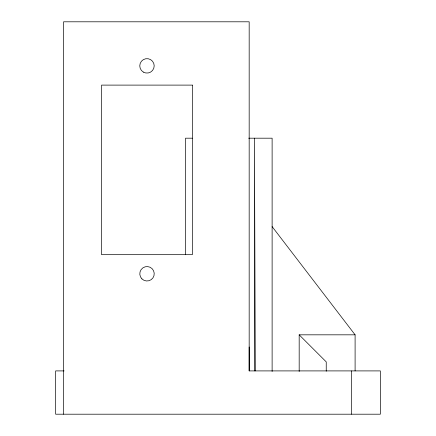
<?xml version="1.0" encoding="UTF-8"?>
<svg xmlns="http://www.w3.org/2000/svg" width="436" height="436" viewBox="0 0 436 436"><rect width="100%" height="100%" fill="white"/><g stroke="black" fill="none" stroke-linecap="round" stroke-linejoin="round"><path stroke-width="0.65" d="M64.097 370.905L55.65 370.905L55.645 414.2L380.35 414.2L380.356 370.905L249.174 370.905L249.174 346.98M192.325 138.19L185.529 138.19L185.529 254.755M248.678 138.19L272.119 138.19L272.119 371.467M299.178 371.499L299.178 334.826L355.1 334.826L355.1 370.905M299.178 334.826L326.237 361.885L326.237 371.216M272.119 226.589L355.1 334.826M255.305 370.905L254.439 138.19L254.439 370.905M351.492 370.905L351.492 414.2M249.174 370.905L249.174 21.8L63.58 21.8L63.58 414.2M192.341 85.107L101.566 85.107L101.566 254.679L192.341 254.679L192.341 85.107M141.907 278.877A7.216 7.216 0 0 0 153.984 275.639A7.216 7.216 0 0 0 145.144 266.805A7.216 7.216 0 0 0 141.907 278.877M143.373 72.104A7.216 7.216 0 0 0 154.197 65.852A7.216 7.216 0 0 0 143.373 59.607A7.216 7.216 0 0 0 143.373 72.104"/></g></svg>
